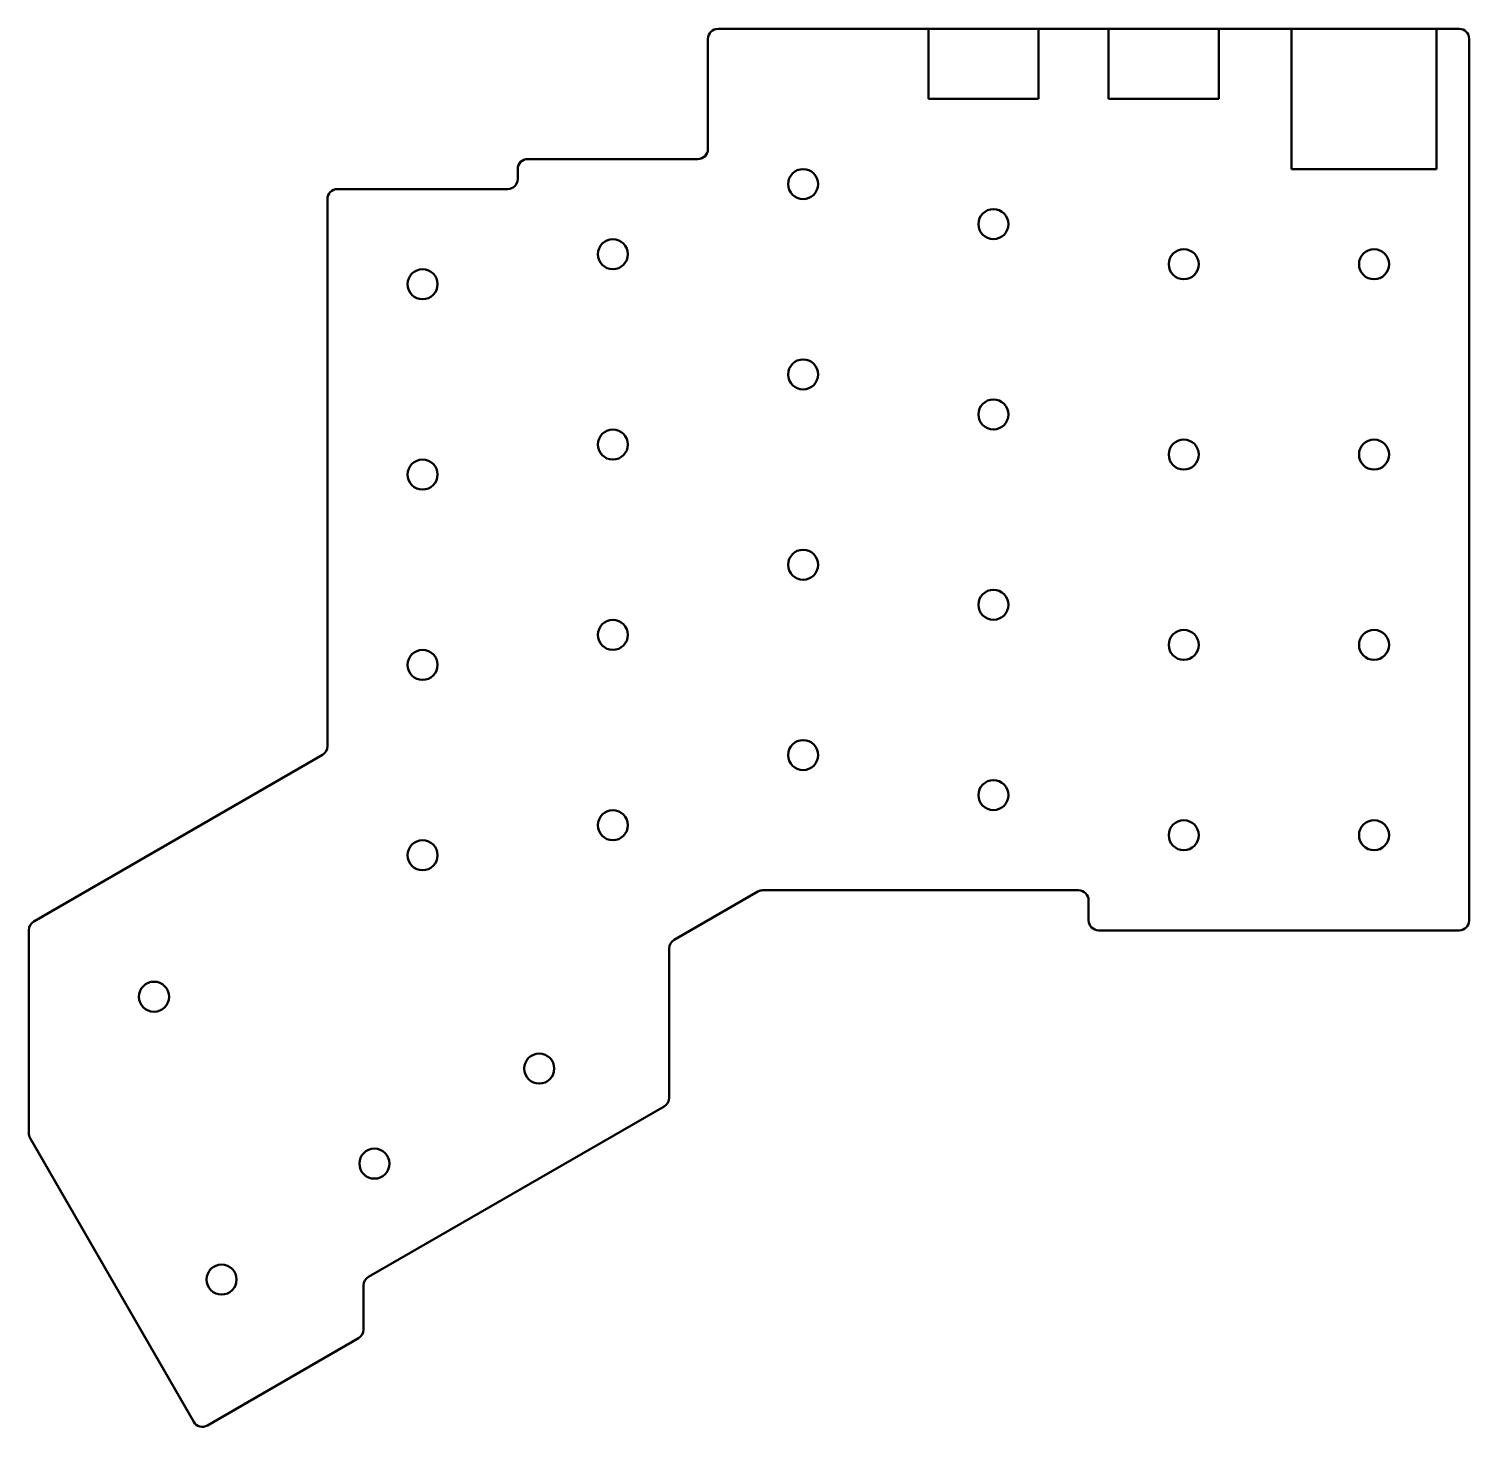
# Model space of a CAD drawing. Header units: millimetres. Extents: x 145 to 289, y 72 to 212.
import ezdxf

# ---------------------------------------------------------------- set-up
doc = ezdxf.new("R2010")
doc.units = ezdxf.units.MM
doc.header["$LTSCALE"] = 0.75
doc.layers.add('Visible', color=7, linetype='Continuous', lineweight=50)

msp = doc.modelspace()

# ---------------------------------------------------------------- linework, layer by layer
at = {"layer": 'Visible'}
for p, q in [((235.250961, 211.549956), (214.250961, 211.549956)), ((235.250961, 211.549956), (235.250961, 204.549956)), ((246.250961, 211.549956), (235.250961, 211.549956)), ((253.250961, 211.549956), (246.250961, 211.549956)), ((246.250961, 204.549956), (246.250961, 211.549956)), ((253.250961, 211.549956), (253.250961, 204.549956)), ((264.250961, 211.549956), (253.250961, 211.549956)), ((264.250961, 204.549956), (264.250961, 211.549956)), ((271.500961, 211.549956), (264.250961, 211.549956)), ((271.500961, 211.549956), (271.500961, 197.549956)), ((286.000961, 211.549956), (271.500961, 211.549956)), ((286.000961, 197.549956), (286.000961, 211.549956)), ((288.250961, 211.549956), (286.000961, 211.549956)), ((213.250961, 199.549956), (213.250961, 210.549956)), ((289.250961, 210.549956), (289.250961, 122.549956)), ((235.250961, 204.549956), (246.250961, 204.549956)), ((253.250961, 204.549956), (264.250961, 204.549956)), ((212.250961, 198.549956), (195.250961, 198.549956)), ((194.250961, 197.549956), (194.250961, 196.549956)), ((271.500961, 197.549956), (286.000961, 197.549956)), ((175.250961, 194.549956), (175.250961, 139.932201)), ((193.250961, 195.549956), (176.250961, 195.549956)), ((145.939016, 122.431591), (174.750961, 139.066175)), ((209.878498, 120.602863), (218.215062, 125.415981)), ((218.715062, 125.549956), (250.250961, 125.549956)), ((251.250961, 122.549956), (251.250961, 124.549956)), ((145.439016, 101.318672), (145.439016, 121.565566)), ((288.250961, 121.549956), (252.250961, 121.549956)), ((209.378498, 104.846276), (209.378498, 119.736838)), ((179.361982, 86.963237), (208.877961, 103.979942)), ((145.572682, 100.819208), (161.901621, 72.496177)), ((178.861446, 81.697417), (178.861446, 86.096903)), ((163.26742, 72.129306), (178.360909, 80.831082))]:
    msp.add_line(p, q, dxfattribs=at)
at = {"layer": 'Visible', "extrusion": (0, 0, -1)}
for centre in [(-222.750961, 196.049956), (-241.750961, 192.049956), (-203.750961, 189.049956), (-260.750961, 188.049956), (-279.750961, 188.049956), (-184.750961, 186.049956), (-222.750961, 177.049956), (-241.750961, 173.049956), (-203.750961, 170.049956), (-260.750961, 169.049956), (-279.750961, 169.049956), (-184.750961, 167.049956), (-222.750961, 158.049956), (-241.750961, 154.049956), (-203.750961, 151.049956), (-260.750961, 150.049956), (-279.750961, 150.049956), (-184.750961, 148.049956), (-222.750961, 139.049956), (-241.750961, 135.049956), (-203.750961, 132.049956), (-260.750961, 131.049956), (-279.750961, 131.049956), (-184.750961, 129.049956), (-157.939016, 114.926038), (-196.403411, 107.753788), (-179.943051, 98.263976), (-164.684525, 86.689546)]:
    msp.add_circle(centre, 1.5, dxfattribs=at)
for centre, start, end in [((-214.250961, 210.549956), 0, 90), ((-288.250961, 210.549956), 90, 180), ((-195.250961, 197.549956), 0, 90), ((-176.250961, 194.549956), 0, 90), ((-146.439016, 121.565566), 0, 60), ((-252.250961, 122.549956), 270, 0), ((-288.250961, 122.549956), 180, 270), ((-208.378498, 104.846276), 180, 240.03547), ((-146.439016, 101.318672), 330.03547, 0), ((-177.861446, 81.697417), 180, 240.03547), ((-162.767956, 72.995641), 240.03547, 330.03547)]:
    msp.add_arc(centre, 1, start, end, dxfattribs=at)
at = {"layer": 'Visible'}
for centre, start, end in [((212.250961, 199.549956), 270, 0), ((193.250961, 196.549956), 270, 0), ((174.250961, 139.932201), 300, 0), ((218.715062, 124.549956), 90, 120), ((250.250961, 124.549956), 0, 90), ((210.378498, 119.736838), 120, 180), ((179.861446, 86.096903), 119.96453, 180)]:
    msp.add_arc(centre, 1, start, end, dxfattribs=at)

doc.saveas('drawing.dxf')
